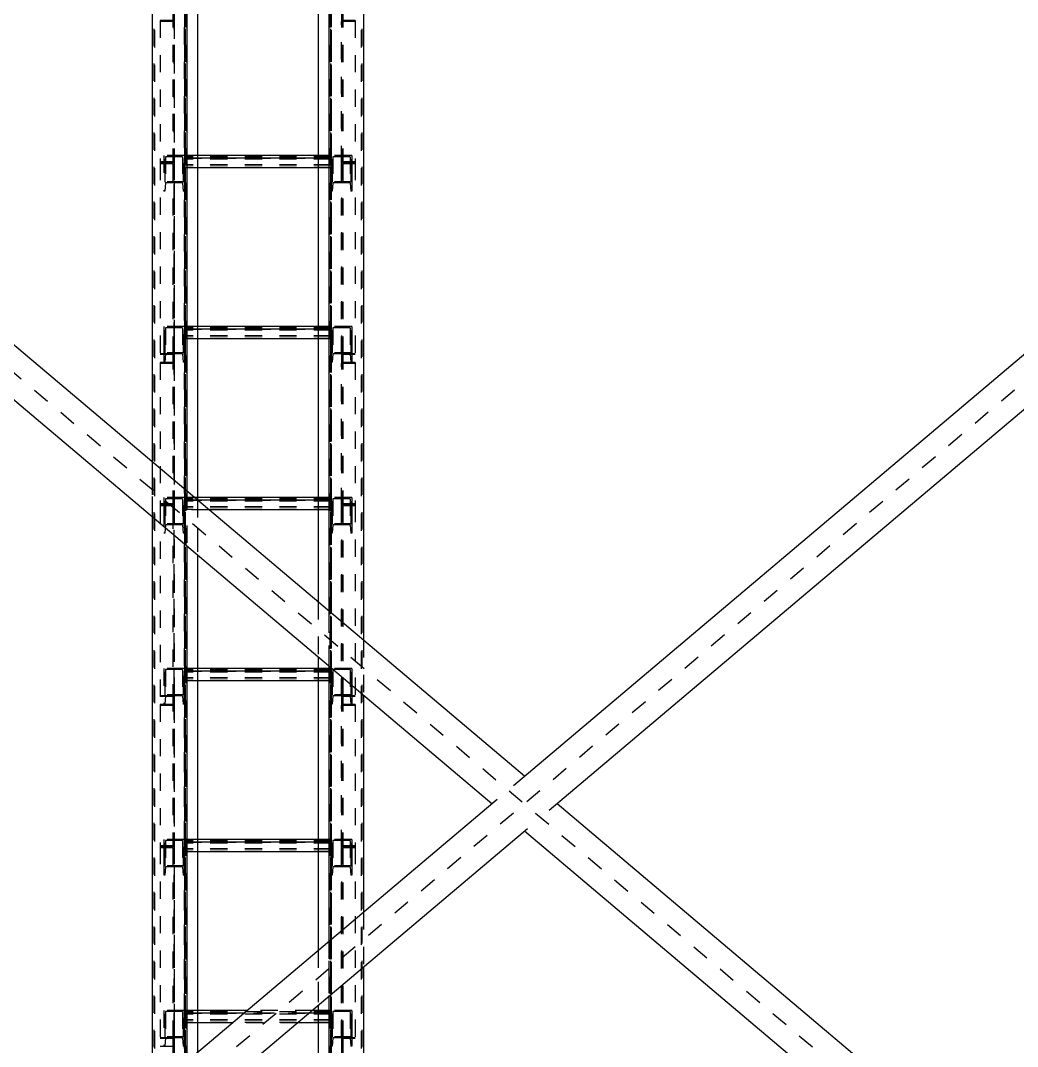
# Model space of a CAD drawing. Header units: millimetres. Extents: x 149919 to 150445, y 136651 to 136866.
# Drawn here: x 150231.21 to 150236.99, y 136699.77 to 136705.71 of the extents above; entities that cross this region are included whole.
import ezdxf

# ---------------------------------------------------------------- set-up
doc = ezdxf.new("R2010")
doc.units = ezdxf.units.MM
doc.header["$LTSCALE"] = 0.25
for name, pattern in [('CENTER', [50.8, 31.75, -6.35, 6.35, -6.35]), ('XKITLINE00', [0]), ('XKITLINE02', [4, 2, -2]), ('XKITLINE03', [6, 3, -1, 1, -1])]:
    doc.linetypes.add(name, pattern=pattern)

# ---------------------------------------------------------------- blocks, each defined once
blk = doc.blocks.new('çatıı')
at = {"color": 116, "linetype": 'XKITLINE02', "true_color": 0x136734}
for p, q in [((9034.61, 5900.27), (9034.61, 4257.56)), ((9035.46, 5900.09), (9035.46, 4257.75)), ((9118.76, 5900.09), (9118.76, 4257.75)), ((9119.61, 5900.27), (9119.61, 4257.56)), ((9015.93, 5889.26), (9015.93, 4290.38)), ((9016.78, 5889.26), (9016.78, 4263.02)), ((9017.31, 5888.53), (9017.31, 4262.57)), ((9034.55, 5888.53), (9034.54, 4262.57)), ((9035.08, 5889.26), (9035.08, 4263.02)), ((9118.31, 5889.26), (9118.31, 4301.37)), ((9119.16, 5889.26), (9119.16, 4263.02)), ((9119.69, 5888.53), (9119.69, 4262.57)), ((9136.93, 5888.53), (9136.92, 4262.57)), ((9137.46, 5889.26), (9137.46, 4263.02)), ((9112.11, 5857.04), (9112.11, 4260.27)), ((9042.11, 5840.34), (9042.11, 4260.16)), ((9027.83, 5539.99), (9027.83, 5452.22)), ((9028.63, 5539.99), (9028.63, 5533.47)), ((9028.63, 5539.99), (9028.63, 5451.57)), ((9125.61, 5539.99), (9125.61, 5451.57)), ((9126.41, 5539.99), (9126.41, 5452.22)), ((9027.83, 5534.12), (9020.63, 5534.12)), ((9020.63, 5534.12), (9020.63, 5533.47)), ((9020.63, 5534.12), (9020.63, 5451.57)), ((9028.63, 5533.47), (9020.63, 5533.47)), ((9133.61, 5533.47), (9125.61, 5533.47)), ((9133.61, 5534.12), (9126.41, 5534.12)), ((9133.61, 5534.12), (9133.61, 5451.57)), ((9028.63, 5458.08), (9027.83, 5458.08)), ((9125.61, 5458.08), (9125.61, 5451.57)), ((9126.41, 5458.08), (9125.61, 5458.08)), ((9126.41, 5458.08), (9126.41, 5452.22)), ((9027.83, 5452.22), (9020.63, 5452.22)), ((9020.63, 5451.57), (9020.63, 5451.06)), ((9028.63, 5451.57), (9020.63, 5451.57)), ((9020.63, 5451.57), (9020.63, 5340.58)), ((9028.63, 5451.57), (9020.63, 5451.57)), ((9022.63, 5455.92), (9022.63, 5450.47)), ((9034.63, 5455.92), (9022.63, 5455.92)), ((9022.63, 5455.92), (9022.63, 5435.28)), ((9023.69, 5455.22), (9023.31, 5450.47)), ((9033.57, 5455.22), (9023.69, 5455.22)), ((9023.69, 5455.22), (9023.69, 5440.03)), ((9028.63, 5451.57), (9028.63, 5336.07)), ((9033.57, 5455.22), (9033.95, 5450.47)), ((9033.57, 5455.22), (9033.57, 5440.03)), ((9034.63, 5455.92), (9034.63, 5450.47)), ((9034.63, 5455.92), (9034.63, 5435.28)), ((9034.63, 5455.92), (9034.63, 5448.84)), ((9042.11, 5455.92), (9034.63, 5455.92)), ((9119.61, 5455.08), (9034.63, 5455.08)), ((9042.11, 5454.29), (9034.63, 5454.29)), ((9119.61, 5453.74), (9034.63, 5453.74)), ((9119.61, 5455.92), (9112.11, 5455.92)), ((9119.61, 5454.29), (9112.11, 5454.29)), ((9119.61, 5455.92), (9119.61, 5448.84)), ((9119.61, 5455.92), (9119.61, 5440.73)), ((9119.61, 5455.92), (9119.61, 5450.47)), ((9131.61, 5455.92), (9119.61, 5455.92)), ((9120.67, 5455.22), (9120.29, 5450.47)), ((9120.67, 5455.22), (9120.67, 5440.03)), ((9130.55, 5455.22), (9120.67, 5455.22)), ((9125.61, 5451.57), (9125.61, 5336.07)), ((9133.61, 5451.57), (9125.61, 5451.57)), ((9133.61, 5451.57), (9125.61, 5451.57)), ((9133.61, 5452.22), (9126.41, 5452.22)), ((9130.55, 5455.22), (9130.55, 5440.03)), ((9130.55, 5455.22), (9130.93, 5450.47)), ((9131.61, 5455.92), (9131.61, 5440.73)), ((9131.61, 5455.92), (9131.61, 5450.47)), ((9133.61, 5452.22), (9133.61, 5451.57)), ((9133.61, 5451.57), (9133.61, 5340.58)), ((9027.83, 5451.06), (9020.63, 5451.06)), ((9023.31, 5450.47), (9022.63, 5450.47)), ((9023.31, 5450.47), (9023.31, 5435.28)), ((9027.83, 5451.06), (9027.83, 5446.56)), ((9027.83, 5451.06), (9027.83, 5336.07)), ((9028.63, 5446.56), (9027.83, 5446.56)), ((9034.63, 5450.47), (9033.95, 5450.47)), ((9033.95, 5450.47), (9033.95, 5435.28)), ((9119.61, 5450.47), (9034.63, 5450.47)), ((9119.61, 5450.38), (9034.63, 5450.38)), ((9119.61, 5448.93), (9034.63, 5448.93)), ((9042.11, 5448.84), (9034.63, 5448.84)), ((9119.61, 5448.84), (9112.11, 5448.84)), ((9119.61, 5450.47), (9119.61, 5435.28)), ((9120.29, 5450.47), (9119.61, 5450.47)), ((9120.29, 5450.47), (9120.29, 5435.28)), ((9126.41, 5446.56), (9125.61, 5446.56)), ((9126.41, 5451.06), (9126.41, 5336.07)), ((9133.61, 5451.06), (9126.41, 5451.06)), ((9130.93, 5450.47), (9130.93, 5435.28)), ((9131.61, 5450.47), (9130.93, 5450.47)), ((9131.61, 5450.47), (9131.61, 5435.28)), ((9034.63, 5440.73), (9022.63, 5440.73)), ((9023.69, 5440.03), (9023.31, 5435.28)), ((9033.57, 5440.03), (9023.69, 5440.03)), ((9028.63, 5440.73), (9028.63, 5341.08)), ((9033.57, 5440.03), (9033.95, 5435.28)), ((9119.61, 5440.73), (9119.61, 5435.28)), ((9131.61, 5440.73), (9119.61, 5440.73)), ((9120.67, 5440.03), (9120.29, 5435.28)), ((9130.55, 5440.03), (9120.67, 5440.03)), ((9130.55, 5440.03), (9130.93, 5435.28)), ((9131.61, 5440.73), (9131.61, 5435.28)), ((9023.31, 5435.28), (9022.63, 5435.28)), ((9034.63, 5435.28), (9033.95, 5435.28)), ((9120.29, 5435.28), (9119.61, 5435.28)), ((9131.61, 5435.28), (9130.93, 5435.28)), ((9022.63, 5356.84), (9022.63, 5351.39)), ((9034.63, 5356.84), (9022.63, 5356.84)), ((9022.63, 5356.84), (9022.63, 5341.08)), ((9023.69, 5356.15), (9023.31, 5351.39)), ((9033.57, 5356.15), (9023.69, 5356.15)), ((9023.69, 5356.15), (9023.69, 5340.96)), ((9033.57, 5356.15), (9033.95, 5351.39)), ((9033.57, 5356.15), (9033.57, 5340.96)), ((9034.63, 5356.84), (9034.63, 5351.39)), ((9034.63, 5356.84), (9034.63, 5341.65)), ((9034.63, 5356.84), (9034.63, 5349.76)), ((9042.11, 5356.84), (9034.63, 5356.84)), ((9119.61, 5356.84), (9112.11, 5356.84)), ((9119.61, 5356.84), (9119.61, 5341.65)), ((9119.61, 5356.84), (9119.61, 5351.39)), ((9131.61, 5356.84), (9119.61, 5356.84)), ((9119.61, 5356.84), (9119.61, 5349.76)), ((9120.67, 5356.15), (9120.29, 5351.39)), ((9120.67, 5356.15), (9120.67, 5340.96)), ((9130.55, 5356.15), (9120.67, 5356.15)), ((9130.55, 5356.15), (9130.55, 5340.96)), ((9130.55, 5356.15), (9130.93, 5351.39)), ((9131.61, 5356.84), (9131.61, 5341.65)), ((9131.61, 5356.84), (9131.61, 5351.39)), ((9023.31, 5351.39), (9022.63, 5351.39)), ((9022.63, 5351.39), (9022.63, 5336.2)), ((9023.31, 5351.39), (9023.31, 5336.2)), ((9034.63, 5351.39), (9033.95, 5351.39)), ((9033.95, 5351.39), (9033.95, 5336.2)), ((9119.61, 5356), (9034.63, 5356)), ((9042.11, 5355.21), (9034.63, 5355.21)), ((9119.61, 5354.66), (9034.63, 5354.66)), ((9034.63, 5351.39), (9034.63, 5336.2)), ((9119.61, 5351.39), (9034.63, 5351.39)), ((9119.61, 5351.3), (9034.63, 5351.3)), ((9119.61, 5355.21), (9112.11, 5355.21)), ((9119.61, 5351.39), (9119.61, 5336.2)), ((9120.29, 5351.39), (9119.61, 5351.39)), ((9120.29, 5351.39), (9120.29, 5336.2)), ((9130.93, 5351.39), (9130.93, 5336.2)), ((9131.61, 5351.39), (9130.93, 5351.39)), ((9131.61, 5351.39), (9131.61, 5336.2)), ((9119.61, 5349.86), (9034.63, 5349.86)), ((9042.11, 5349.76), (9034.63, 5349.76)), ((9119.61, 5349.76), (9112.11, 5349.76)), ((9028.63, 5341.08), (9020.63, 5341.08)), ((9027.83, 5340.58), (9020.63, 5340.58)), ((9034.63, 5341.65), (9022.63, 5341.65)), ((9022.63, 5341.08), (9022.63, 5336.2)), ((9023.69, 5340.96), (9023.31, 5336.2)), ((9033.57, 5340.96), (9023.69, 5340.96)), ((9028.63, 5341.83), (9027.83, 5341.83)), ((9027.83, 5341.83), (9027.83, 5335.97)), ((9027.83, 5341.83), (9027.83, 5254.07)), ((9028.63, 5341.83), (9028.63, 5335.32)), ((9028.63, 5341.83), (9028.63, 5253.41)), ((9033.57, 5340.96), (9033.95, 5336.2)), ((9034.63, 5341.65), (9034.63, 5336.2)), ((9119.61, 5341.65), (9119.61, 5336.2)), ((9131.61, 5341.65), (9119.61, 5341.65)), ((9120.67, 5340.96), (9120.29, 5336.2)), ((9130.55, 5340.96), (9120.67, 5340.96)), ((9125.61, 5341.83), (9125.61, 5253.41)), ((9126.41, 5341.83), (9125.61, 5341.83)), ((9133.61, 5341.08), (9125.61, 5341.08)), ((9126.41, 5341.83), (9126.41, 5254.07)), ((9133.61, 5340.58), (9126.41, 5340.58)), ((9130.55, 5340.96), (9130.93, 5336.2)), ((9131.61, 5341.65), (9131.61, 5336.2)), ((9027.83, 5335.97), (9020.63, 5335.97)), ((9020.63, 5335.97), (9020.63, 5335.32)), ((9020.63, 5335.97), (9020.63, 5253.41)), ((9028.63, 5335.32), (9020.63, 5335.32)), ((9023.31, 5336.2), (9022.63, 5336.2)), ((9028.63, 5336.07), (9027.83, 5336.07)), ((9034.63, 5336.2), (9033.95, 5336.2)), ((9120.29, 5336.2), (9119.61, 5336.2)), ((9126.41, 5336.07), (9125.61, 5336.07)), ((9133.61, 5335.32), (9125.61, 5335.32)), ((9133.61, 5335.97), (9126.41, 5335.97)), ((9131.61, 5336.2), (9130.93, 5336.2)), ((9133.61, 5335.97), (9133.61, 5253.41)), ((9015.93, 5278.34), (9015.93, 5246.45)), ((9035.93, 5261.45), (9035.93, 5229.57)), ((9022.63, 5257.77), (9022.63, 5241.39)), ((9034.63, 5257.77), (9022.63, 5257.77)), ((9023.69, 5257.07), (9023.31, 5252.32)), ((9033.57, 5257.07), (9023.69, 5257.07)), ((9023.69, 5257.07), (9023.69, 5241.88)), ((9028.63, 5259.93), (9027.83, 5259.93)), ((9033.57, 5257.07), (9033.95, 5252.32)), ((9033.57, 5257.07), (9033.57, 5241.88)), ((9034.63, 5257.77), (9034.63, 5251.01)), ((9034.63, 5257.77), (9034.63, 5250.69)), ((9042.11, 5257.77), (9034.63, 5257.77)), ((9034.63, 5257.23), (9034.63, 5237.12)), ((9119.61, 5256.93), (9034.63, 5256.93)), ((9042.22, 5256.14), (9034.63, 5256.14)), ((9119.61, 5255.59), (9034.63, 5255.59)), ((9042.11, 5256.23), (9042.11, 5224.35)), ((9119.61, 5257.77), (9112.11, 5257.77)), ((9119.61, 5256.14), (9112.11, 5256.14)), ((9119.61, 5257.77), (9119.61, 5250.69)), ((9119.61, 5257.77), (9119.61, 5242.57)), ((9119.61, 5257.77), (9119.61, 5252.32)), ((9131.61, 5257.77), (9119.61, 5257.77)), ((9120.67, 5257.07), (9120.29, 5252.32)), ((9120.67, 5257.07), (9120.67, 5241.88)), ((9130.55, 5257.07), (9120.67, 5257.07)), ((9125.61, 5259.93), (9125.61, 5253.41)), ((9126.41, 5259.93), (9125.61, 5259.93)), ((9126.41, 5259.93), (9126.41, 5254.07)), ((9130.55, 5257.07), (9130.55, 5241.88)), ((9130.55, 5257.07), (9130.93, 5252.32)), ((9131.61, 5257.77), (9131.61, 5242.57)), ((9131.61, 5257.77), (9131.61, 5252.32)), ((9027.83, 5254.07), (9020.63, 5254.07)), ((9020.63, 5253.41), (9020.63, 5252.3)), ((9028.63, 5253.41), (9020.63, 5253.41)), ((9028.63, 5253.41), (9020.63, 5253.41)), ((9027.83, 5252.91), (9020.63, 5252.91)), ((9020.63, 5252.3), (9020.63, 5142.43)), ((9023.31, 5252.32), (9022.63, 5252.32)), ((9022.63, 5250.61), (9022.63, 5237.12)), ((9023.31, 5252.32), (9023.31, 5237.12)), ((9027.83, 5252.91), (9027.83, 5246.23)), ((9027.83, 5249.66), (9027.83, 5137.92)), ((9028.63, 5253.41), (9028.63, 5245.55)), ((9028.63, 5252.55), (9028.63, 5137.92)), ((9034.63, 5252.32), (9033.95, 5252.32)), ((9033.95, 5252.32), (9033.95, 5237.12)), ((9119.61, 5252.32), (9034.63, 5252.32)), ((9119.61, 5252.22), (9034.63, 5252.22)), ((9119.61, 5250.78), (9034.63, 5250.78)), ((9048.68, 5250.69), (9034.63, 5250.69)), ((9119.61, 5250.69), (9112.11, 5250.69)), ((9119.61, 5252.32), (9119.61, 5237.12)), ((9120.29, 5252.32), (9119.61, 5252.32)), ((9120.29, 5252.32), (9120.29, 5237.12)), ((9125.61, 5253.41), (9125.61, 5137.92)), ((9133.61, 5253.41), (9125.61, 5253.41)), ((9133.61, 5253.41), (9125.61, 5253.41)), ((9133.61, 5254.07), (9126.41, 5254.07)), ((9126.41, 5252.91), (9126.41, 5137.92)), ((9133.61, 5252.91), (9126.41, 5252.91)), ((9130.93, 5252.32), (9130.93, 5237.12)), ((9131.61, 5252.32), (9130.93, 5252.32)), ((9131.61, 5252.32), (9131.61, 5237.12)), ((9133.61, 5254.07), (9133.61, 5253.41)), ((9133.61, 5253.41), (9133.61, 5142.43)), ((9028.63, 5248.41), (9027.83, 5248.41)), ((9126.41, 5248.41), (9125.61, 5248.41)), ((9034.63, 5242.57), (9022.63, 5242.57)), ((9023.69, 5241.88), (9023.31, 5237.12)), ((9033.57, 5241.88), (9023.69, 5241.88)), ((9033.57, 5241.88), (9033.95, 5237.12)), ((9119.61, 5242.57), (9119.61, 5237.12)), ((9131.61, 5242.57), (9119.61, 5242.57)), ((9120.67, 5241.88), (9120.29, 5237.12)), ((9130.55, 5241.88), (9120.67, 5241.88)), ((9130.55, 5241.88), (9130.93, 5237.12)), ((9131.61, 5242.57), (9131.61, 5237.12)), ((9023.31, 5237.12), (9022.63, 5237.12)), ((9034.63, 5237.12), (9033.95, 5237.12)), ((9120.29, 5237.12), (9119.61, 5237.12)), ((9131.61, 5237.12), (9130.93, 5237.12)), ((9112.11, 5197.14), (9112.11, 5165.26)), ((9118.31, 5191.91), (9118.31, 5160.02)), ((9138.31, 5175.02), (9138.31, 5143.14)), ((9022.63, 5158.69), (9022.63, 5153.24)), ((9034.63, 5158.69), (9022.63, 5158.69)), ((9022.63, 5158.69), (9022.63, 5138.05)), ((9023.69, 5158), (9023.31, 5153.24)), ((9033.57, 5158), (9023.69, 5158)), ((9023.69, 5158), (9023.69, 5142.8)), ((9033.57, 5158), (9033.95, 5153.24)), ((9033.57, 5158), (9033.57, 5142.8)), ((9034.63, 5158.69), (9034.63, 5153.24)), ((9034.63, 5158.69), (9034.63, 5138.05)), ((9034.63, 5158.69), (9034.63, 5151.61)), ((9042.11, 5158.69), (9034.63, 5158.69)), ((9119.61, 5157.85), (9034.63, 5157.85)), ((9042.11, 5157.06), (9034.63, 5157.06)), ((9119.61, 5156.51), (9034.63, 5156.51)), ((9119.61, 5158.69), (9112.11, 5158.69)), ((9119.61, 5157.06), (9112.11, 5157.06)), ((9119.61, 5158.69), (9119.61, 5151.61)), ((9119.61, 5158.69), (9119.61, 5143.5)), ((9119.61, 5158.69), (9119.61, 5153.24)), ((9131.61, 5158.69), (9119.61, 5158.69)), ((9120.67, 5158), (9120.29, 5153.24)), ((9120.67, 5158), (9120.67, 5142.8)), ((9130.55, 5158), (9120.67, 5158)), ((9130.55, 5158), (9130.55, 5142.8)), ((9130.55, 5158), (9130.93, 5153.24)), ((9131.61, 5158.69), (9131.61, 5143.5)), ((9131.61, 5158.61), (9131.61, 5153.24)), ((9023.31, 5153.24), (9022.63, 5153.24)), ((9023.31, 5153.24), (9023.31, 5138.05)), ((9034.63, 5153.24), (9033.95, 5153.24)), ((9033.95, 5153.24), (9033.95, 5138.05)), ((9119.61, 5153.24), (9034.63, 5153.24)), ((9119.61, 5153.15), (9034.63, 5153.15)), ((9119.61, 5151.71), (9034.63, 5151.71)), ((9042.11, 5151.61), (9034.63, 5151.61)), ((9119.61, 5151.61), (9112.11, 5151.61)), ((9119.61, 5153.24), (9119.61, 5138.05)), ((9120.29, 5153.24), (9119.61, 5153.24)), ((9120.29, 5153.24), (9120.29, 5138.05)), ((9130.93, 5153.24), (9130.93, 5138.05)), ((9131.61, 5153.24), (9130.93, 5153.24)), ((9131.61, 5153.24), (9131.61, 5138.05)), ((9028.63, 5142.93), (9020.63, 5142.93)), ((9027.83, 5142.43), (9020.63, 5142.43)), ((9034.63, 5143.5), (9022.63, 5143.5)), ((9023.69, 5142.8), (9023.31, 5138.05)), ((9033.57, 5142.8), (9023.69, 5142.8)), ((9028.63, 5143.68), (9027.83, 5143.68)), ((9027.83, 5143.68), (9027.83, 5137.82)), ((9027.83, 5143.68), (9027.83, 5055.91)), ((9028.63, 5143.68), (9028.63, 5137.17)), ((9028.63, 5143.68), (9028.63, 5055.26)), ((9033.57, 5142.8), (9033.95, 5138.05)), ((9119.61, 5143.5), (9119.61, 5138.05)), ((9131.61, 5143.5), (9119.61, 5143.5)), ((9120.67, 5142.8), (9120.29, 5138.05)), ((9130.55, 5142.8), (9120.67, 5142.8)), ((9125.61, 5143.68), (9125.61, 5055.26)), ((9126.41, 5143.68), (9125.61, 5143.68)), ((9133.61, 5142.93), (9125.61, 5142.93)), ((9126.41, 5143.68), (9126.41, 5055.91)), ((9133.61, 5142.43), (9126.41, 5142.43)), ((9130.55, 5142.8), (9130.93, 5138.05)), ((9131.61, 5143.5), (9131.61, 5138.05)), ((9027.83, 5137.82), (9020.63, 5137.82)), ((9020.63, 5137.82), (9020.63, 5137.17)), ((9020.63, 5137.82), (9020.63, 5055.26)), ((9028.63, 5137.17), (9020.63, 5137.17)), ((9023.31, 5138.05), (9022.63, 5138.05)), ((9028.63, 5137.92), (9027.83, 5137.92)), ((9034.63, 5138.05), (9033.95, 5138.05)), ((9120.29, 5138.05), (9119.61, 5138.05)), ((9126.41, 5137.92), (9125.61, 5137.92)), ((9133.61, 5137.17), (9125.61, 5137.17)), ((9133.61, 5137.82), (9126.41, 5137.82)), ((9131.61, 5138.05), (9130.93, 5138.05)), ((9133.61, 5137.82), (9133.61, 5055.26)), ((9022.63, 5059.61), (9022.63, 5054.17)), ((9034.63, 5059.61), (9022.63, 5059.61)), ((9022.63, 5059.61), (9022.63, 5044.42)), ((9023.69, 5058.92), (9023.31, 5054.17)), ((9033.57, 5058.92), (9023.69, 5058.92)), ((9023.69, 5058.92), (9023.69, 5043.73)), ((9028.63, 5061.78), (9027.83, 5061.78)), ((9033.57, 5058.92), (9033.95, 5054.17)), ((9033.57, 5058.92), (9033.57, 5043.73)), ((9034.63, 5059.61), (9034.63, 5054.17)), ((9034.63, 5059.61), (9034.63, 5044.42)), ((9034.63, 5059.61), (9034.63, 5052.54)), ((9042.11, 5059.61), (9034.63, 5059.61)), ((9119.61, 5059.61), (9112.11, 5059.61)), ((9119.61, 5059.61), (9119.61, 5052.54)), ((9119.61, 5059.61), (9119.61, 5044.42)), ((9119.61, 5059.61), (9119.61, 5054.17)), ((9131.61, 5059.61), (9119.61, 5059.61)), ((9120.67, 5058.92), (9120.29, 5054.17)), ((9120.67, 5058.92), (9120.67, 5043.73)), ((9130.55, 5058.92), (9120.67, 5058.92)), ((9125.61, 5061.78), (9125.61, 5055.26)), ((9126.41, 5061.78), (9125.61, 5061.78)), ((9126.41, 5061.78), (9126.41, 5055.91)), ((9130.55, 5058.92), (9130.55, 5043.73)), ((9130.55, 5058.92), (9130.93, 5054.17)), ((9131.61, 5059.61), (9131.61, 5044.42)), ((9131.61, 5059.61), (9131.61, 5054.17)), ((9027.83, 5055.91), (9020.63, 5055.91)), ((9028.63, 5055.26), (9020.63, 5055.26)), ((9020.63, 5055.26), (9020.63, 5054.76)), ((9028.63, 5055.26), (9020.63, 5055.26)), ((9020.63, 5055.26), (9020.63, 4944.27)), ((9027.83, 5054.76), (9020.63, 5054.76)), ((9023.31, 5054.17), (9022.63, 5054.17)), ((9022.63, 5054.17), (9022.63, 5038.97)), ((9023.31, 5054.17), (9023.31, 5038.97)), ((9027.83, 5054.76), (9027.83, 5050.26)), ((9027.83, 5054.76), (9027.83, 4939.77)), ((9028.63, 5055.26), (9028.63, 4939.77)), ((9034.63, 5054.17), (9033.95, 5054.17)), ((9033.95, 5054.17), (9033.95, 5038.97)), ((9119.61, 5058.78), (9034.63, 5058.78)), ((9042.11, 5057.99), (9034.63, 5057.99)), ((9119.61, 5057.44), (9034.63, 5057.44)), ((9034.63, 5054.17), (9034.63, 5038.97)), ((9119.61, 5054.17), (9034.63, 5054.17)), ((9119.61, 5054.07), (9034.63, 5054.07)), ((9119.61, 5057.99), (9112.11, 5057.99)), ((9119.61, 5054.17), (9119.61, 5038.97)), ((9120.29, 5054.17), (9119.61, 5054.17)), ((9120.29, 5054.17), (9120.29, 5038.97)), ((9133.61, 5055.26), (9125.61, 5055.26)), ((9125.61, 5055.26), (9125.61, 4939.77)), ((9133.61, 5055.26), (9125.61, 5055.26)), ((9133.61, 5055.91), (9126.41, 5055.91)), ((9126.41, 5054.76), (9126.41, 4939.77)), ((9133.61, 5054.76), (9126.41, 5054.76)), ((9130.93, 5054.17), (9130.93, 5038.97)), ((9131.61, 5054.17), (9130.93, 5054.17)), ((9131.61, 5054.17), (9131.61, 5038.97)), ((9133.61, 5055.91), (9133.61, 5055.26)), ((9133.61, 5055.26), (9133.61, 4944.27)), ((9028.63, 5050.26), (9027.83, 5050.26)), ((9119.61, 5052.63), (9034.63, 5052.63)), ((9042.11, 5052.54), (9034.63, 5052.54)), ((9119.61, 5052.54), (9112.11, 5052.54)), ((9126.41, 5050.26), (9125.61, 5050.26)), ((9022.63, 5044.42), (9022.63, 5038.97)), ((9034.63, 5044.42), (9022.63, 5044.42)), ((9023.69, 5043.73), (9023.31, 5038.97)), ((9033.57, 5043.73), (9023.69, 5043.73)), ((9028.63, 5044.42), (9028.63, 4944.77)), ((9033.57, 5043.73), (9033.95, 5038.97)), ((9034.63, 5044.42), (9034.63, 5038.97)), ((9119.61, 5044.42), (9119.61, 5038.97)), ((9131.61, 5044.42), (9119.61, 5044.42)), ((9120.67, 5043.73), (9120.29, 5038.97)), ((9130.55, 5043.73), (9120.67, 5043.73)), ((9130.55, 5043.73), (9130.93, 5038.97)), ((9131.61, 5044.42), (9131.61, 5038.97)), ((9023.31, 5038.97), (9022.63, 5038.97)), ((9034.63, 5038.97), (9033.95, 5038.97)), ((9120.29, 5038.97), (9119.61, 5038.97)), ((9131.61, 5038.97), (9130.93, 5038.97)), ((9138.31, 5017.41), (9138.31, 4985.53)), ((9118.31, 5000.52), (9118.31, 4968.64)), ((9112.11, 4995.29), (9112.11, 4963.41)), ((9022.63, 4960.54), (9022.63, 4955.09)), ((9034.63, 4960.54), (9022.63, 4960.54)), ((9022.63, 4960.54), (9022.63, 4939.9)), ((9023.69, 4959.84), (9023.31, 4955.09)), ((9033.57, 4959.84), (9023.69, 4959.84)), ((9023.69, 4959.84), (9023.69, 4944.65)), ((9033.57, 4959.84), (9033.95, 4955.09)), ((9033.57, 4959.84), (9033.57, 4944.65)), ((9034.63, 4960.54), (9034.63, 4955.09)), ((9034.63, 4960.54), (9034.63, 4939.9)), ((9034.63, 4960.54), (9034.63, 4953.46)), ((9042.11, 4960.54), (9034.63, 4960.54)), ((9119.61, 4959.7), (9034.63, 4959.7)), ((9042.11, 4958.91), (9034.63, 4958.91)), ((9119.61, 4958.36), (9034.63, 4958.36)), ((9106.78, 4958.91), (9069.01, 4958.91)), ((9108.71, 4960.54), (9070.94, 4960.54)), ((9119.61, 4960.54), (9112.11, 4960.54)), ((9119.61, 4958.91), (9112.11, 4958.91)), ((9119.61, 4960.54), (9119.61, 4953.46)), ((9119.61, 4960.54), (9119.61, 4945.35)), ((9119.61, 4960.54), (9119.61, 4955.09)), ((9131.61, 4960.54), (9119.61, 4960.54)), ((9120.67, 4959.84), (9120.29, 4955.09)), ((9120.67, 4959.84), (9120.67, 4944.65)), ((9130.55, 4959.84), (9120.67, 4959.84)), ((9130.55, 4959.84), (9130.55, 4944.65)), ((9130.55, 4959.84), (9130.93, 4955.09)), ((9131.61, 4960.54), (9131.61, 4945.35)), ((9131.61, 4960.54), (9131.61, 4955.09)), ((9023.31, 4955.09), (9022.63, 4955.09)), ((9023.31, 4955.09), (9023.31, 4939.9)), ((9034.63, 4955.09), (9033.95, 4955.09)), ((9033.95, 4955.09), (9033.95, 4939.9)), ((9119.61, 4955.09), (9034.63, 4955.09)), ((9119.61, 4955), (9034.63, 4955)), ((9119.61, 4953.55), (9034.63, 4953.55)), ((9042.11, 4953.46), (9034.63, 4953.46)), ((9100.33, 4953.46), (9062.56, 4953.46)), ((9119.61, 4953.46), (9112.11, 4953.46)), ((9119.61, 4955.09), (9119.61, 4939.9)), ((9120.29, 4955.09), (9119.61, 4955.09)), ((9120.29, 4955.09), (9120.29, 4939.9)), ((9130.93, 4955.09), (9130.93, 4939.9)), ((9131.61, 4955.09), (9130.93, 4955.09)), ((9131.61, 4955.09), (9131.61, 4939.9)), ((9028.63, 4944.77), (9020.63, 4944.77)), ((9027.83, 4944.27), (9020.63, 4944.27)), ((9034.63, 4945.35), (9022.63, 4945.35)), ((9023.69, 4944.65), (9023.31, 4939.9)), ((9033.57, 4944.65), (9023.69, 4944.65)), ((9028.63, 4945.53), (9027.83, 4945.53)), ((9027.83, 4945.53), (9027.83, 4939.67)), ((9027.83, 4945.53), (9027.83, 4857.76)), ((9028.63, 4945.53), (9028.63, 4939.02)), ((9028.63, 4945.53), (9028.63, 4857.11)), ((9033.57, 4944.65), (9033.95, 4939.9)), ((9119.61, 4945.35), (9119.61, 4939.9)), ((9131.61, 4945.35), (9119.61, 4945.35)), ((9120.67, 4944.65), (9120.29, 4939.9)), ((9130.55, 4944.65), (9120.67, 4944.65)), ((9125.61, 4945.53), (9125.61, 4857.11)), ((9126.41, 4945.53), (9125.61, 4945.53)), ((9133.61, 4944.77), (9125.61, 4944.77)), ((9126.41, 4945.53), (9126.41, 4857.76)), ((9133.61, 4944.27), (9126.41, 4944.27)), ((9130.55, 4944.65), (9130.93, 4939.9)), ((9131.61, 4945.35), (9131.61, 4939.9)), ((9027.83, 4939.67), (9020.63, 4939.67)), ((9023.31, 4939.9), (9022.63, 4939.9)), ((9028.63, 4939.77), (9027.83, 4939.77)), ((9034.63, 4939.9), (9033.95, 4939.9)), ((9120.29, 4939.9), (9119.61, 4939.9)), ((9126.41, 4939.77), (9125.61, 4939.77)), ((9131.61, 4939.9), (9130.93, 4939.9))]:
    blk.add_line(p, q, dxfattribs=at)
at = {"color": 1, "linetype": 'XKITLINE03'}
for p, q in [((9034.61, 4260.27), (9034.61, 5900.27)), ((9119.61, 5900.27), (9119.61, 4260.27)), ((9028.63, 4249.09), (9028.63, 5892.62)), ((9028.63, 5533.47), (9028.63, 5451.57)), ((9125.61, 5451.57), (9125.61, 5533.47)), ((9028.63, 5451.57), (9028.63, 5341.08)), ((9034.63, 5455.92), (9034.63, 5440.73)), ((9034.63, 5454.29), (9119.61, 5454.29)), ((9119.61, 5440.73), (9119.61, 5455.92)), ((9125.61, 5341.08), (9125.61, 5451.57)), ((9034.63, 5356.84), (9034.63, 5341.65)), ((9119.61, 5341.65), (9119.61, 5356.84)), ((9034.63, 5355.21), (9119.61, 5355.21)), ((9028.63, 5335.32), (9028.63, 5253.41)), ((9125.61, 5253.41), (9125.61, 5335.32)), ((9034.63, 5257.77), (9034.63, 5242.57)), ((9034.63, 5256.14), (9119.61, 5256.14)), ((9119.61, 5242.57), (9119.61, 5257.77)), ((9028.63, 5253.41), (9028.63, 5142.93)), ((9125.61, 5142.93), (9125.61, 5253.41)), ((9034.63, 5158.69), (9034.63, 5143.5)), ((9034.63, 5157.06), (9119.61, 5157.06)), ((9119.61, 5143.5), (9119.61, 5158.69)), ((9028.63, 5137.17), (9028.63, 5055.26)), ((9125.61, 5055.26), (9125.61, 5137.17)), ((9034.63, 5059.61), (9034.63, 5044.42)), ((9119.61, 5044.42), (9119.61, 5059.61)), ((9028.63, 5055.26), (9028.63, 4944.77)), ((9034.63, 5057.99), (9119.61, 5057.99)), ((9125.61, 4944.77), (9125.61, 5055.26)), ((9034.63, 4960.54), (9034.63, 4945.35)), ((9034.63, 4958.91), (9119.61, 4958.91)), ((9119.61, 4945.35), (9119.61, 4960.54))]:
    blk.add_line(p, q, dxfattribs=at)
at = {"color": 8, "linetype": 'CENTER'}
for p, q in [((8366.94, 5810.27), (10096.38, 4350.27)), ((10096.38, 5810.27), (8366.94, 4350.27))]:
    blk.add_line(p, q, dxfattribs=at)
at = {"color": 8, "linetype": 'XKITLINE00'}
for p, q in [((9212.78, 5080.27), (8377.99, 5785)), ((9231.66, 5096.22), (8409.87, 5789.97)), ((10053.45, 5789.97), (9225.19, 5090.76)), ((10084.2, 5784.05), (9245.87, 5076.33)), ((9215.82, 5082.85), (8378.7, 4376.14)), ((10084.2, 4376.5), (9250.54, 5080.27)), ((9233.42, 5065.82), (8409.76, 4370.49)), ((10054.3, 4369.86), (9231.66, 5064.33))]:
    blk.add_line(p, q, dxfattribs=at)
at = {"color": 7, "linetype": 'XKITLINE00'}
for p, q in [((9015.93, 5789.97), (9015.93, 5278.34)), ((9035.93, 5789.97), (9035.93, 5261.45)), ((9042.11, 5789.97), (9042.11, 5256.23)), ((9112.11, 5789.97), (9112.11, 5197.14)), ((9118.31, 5789.97), (9118.31, 5191.91)), ((9138.31, 5789.97), (9138.31, 5175.02)), ((9112.11, 5455.92), (9042.11, 5455.92)), ((9112.11, 5454.29), (9042.11, 5454.29)), ((9112.11, 5448.84), (9042.11, 5448.84)), ((9112.11, 5356.84), (9042.11, 5356.84)), ((9112.11, 5355.21), (9042.11, 5355.21)), ((9112.11, 5349.76), (9042.11, 5349.76)), ((9112.11, 5257.77), (9042.11, 5257.77)), ((9112.11, 5256.14), (9042.22, 5256.14)), ((9112.11, 5250.69), (9048.68, 5250.69)), ((9015.93, 5246.45), (9015.93, 4914.1)), ((9035.93, 5229.57), (9035.93, 4930.98)), ((9042.11, 5224.35), (9042.11, 4936.2)), ((9112.11, 5165.26), (9112.11, 4995.29)), ((9118.31, 5160.02), (9118.31, 5000.52)), ((9112.11, 5158.69), (9042.11, 5158.69)), ((9112.11, 5157.06), (9042.11, 5157.06)), ((9112.11, 5151.61), (9042.11, 5151.61)), ((9138.31, 5143.14), (9138.31, 5017.41)), ((9112.11, 5059.61), (9042.11, 5059.61)), ((9112.11, 5057.99), (9042.11, 5057.99)), ((9112.11, 5052.54), (9042.11, 5052.54)), ((9138.31, 4985.53), (9138.31, 4370.57)), ((9118.31, 4968.64), (9118.31, 4370.57)), ((9070.94, 4960.54), (9042.11, 4960.54)), ((9069.01, 4958.91), (9042.11, 4958.91)), ((9112.11, 4958.91), (9106.78, 4958.91)), ((9112.11, 4960.54), (9108.71, 4960.54)), ((9112.11, 4963.41), (9112.11, 4370.57)), ((9062.56, 4953.46), (9042.11, 4953.46)), ((9112.11, 4953.46), (9100.33, 4953.46))]:
    blk.add_line(p, q, dxfattribs=at)
at = {"color": 1, "linetype": 'XKITLINE00'}
for centre in [(9028.63, 5533.47), (9125.61, 5533.47), (9028.63, 5451.57), (9028.63, 5451.57), (9034.63, 5455.92), (9034.63, 5454.29), (9119.61, 5455.92), (9119.61, 5454.29), (9125.61, 5451.57), (9125.61, 5451.57), (9034.63, 5440.73), (9119.61, 5440.73), (9034.63, 5356.84), (9119.61, 5356.84), (9034.63, 5355.21), (9119.61, 5355.21), (9028.63, 5341.08), (9034.63, 5341.65), (9119.61, 5341.65), (9125.61, 5341.08), (9028.63, 5335.32), (9125.61, 5335.32), (9034.63, 5257.77), (9034.63, 5256.14), (9119.61, 5257.77), (9119.61, 5256.14), (9028.63, 5253.41), (9028.63, 5253.41), (9125.61, 5253.41), (9125.61, 5253.41), (9034.63, 5242.57), (9119.61, 5242.57), (9034.63, 5158.69), (9034.63, 5157.06), (9119.61, 5158.69), (9119.61, 5157.06), (9028.63, 5142.93), (9034.63, 5143.5), (9119.61, 5143.5), (9125.61, 5142.93), (9028.63, 5137.17), (9125.61, 5137.17), (9034.63, 5059.61), (9119.61, 5059.61), (9028.63, 5055.26), (9028.63, 5055.26), (9034.63, 5057.99), (9119.61, 5057.99), (9125.61, 5055.26), (9125.61, 5055.26), (9034.63, 5044.42), (9119.61, 5044.42), (9034.63, 4960.54), (9034.63, 4958.91), (9119.61, 4960.54), (9119.61, 4958.91), (9028.63, 4944.77), (9034.63, 4945.35), (9119.61, 4945.35), (9125.61, 4944.77)]:
    blk.add_circle(centre, 0.05, dxfattribs=at)

msp = doc.modelspace()

# ---------------------------------------------------------------- block references
at = {"xscale": 0.009999943142843078, "yscale": 0.009999943142843078, "zscale": 0.009999943142843078}
msp.add_blockref('çatıı', (150141.8141, 136650.3731), dxfattribs=at)

doc.saveas('drawing.dxf')
